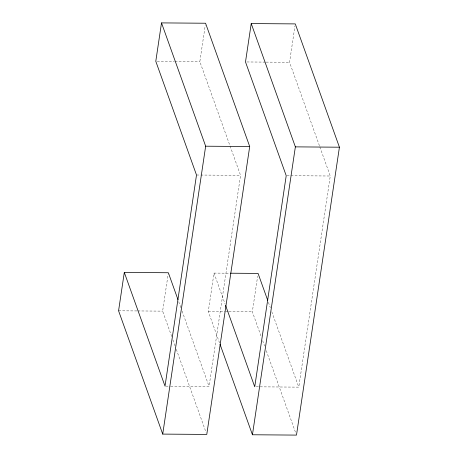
<?xml version="1.0" encoding="UTF-8"?>
<svg xmlns="http://www.w3.org/2000/svg" width="458" height="458" viewBox="0 0 458 458"><rect width="100%" height="100%" fill="white"/><g stroke="black" fill="none" stroke-linecap="round" stroke-linejoin="round"><path stroke-width="0.34" stroke-dasharray="2.29 1.72" d="M171.744 336.596L162.63 311.131L168.252 273.443M170.702 386.18L209.071 386.466L240.559 175.34L199.837 61.618L205.253 25.322M219.565 342.968L208.293 311.474L214.012 273.082L229.647 273.203M260.98 335.926L252.341 311.801L257.648 276.208M319.426 145.73L289.553 62.288L294.963 25.991M256.154 386.815L298.782 387.136L330.27 176.009L319.667 146.4M157.209 61.298L174.258 61.424M174.967 61.429L199.837 61.618M246.919 61.967L265.394 62.105M266.104 62.111L289.553 62.288M196.505 175.008L200.054 175.036M200.77 175.042L240.559 175.34M286.926 175.683L330.27 176.009M118.576 310.799L137.051 310.942M137.761 310.942L162.63 311.131M208.293 311.474L225.342 311.6M226.052 311.606L228.187 311.623M228.897 311.629L252.341 311.801M165.733 386.14L169.992 386.174M268.428 302.349L270.352 307.736M271.8 311.772L298.782 387.136M262.657 340.615L264.581 345.979M266.258 350.668L296.011 433.76M214.012 273.082L225.096 304.038M178.712 301.679L180.881 307.736M182.089 311.102L209.071 386.466M172.947 339.945L175.105 345.973M176.307 349.328L206.054 432.421"/><path stroke-width="0.69" d="M124.301 272.413L118.576 310.799L162.722 434.098L206.776 434.43L249.707 146.526L205.562 23.232L161.508 22.9L155.789 61.286L196.505 175.008L165.017 386.134L124.301 272.413L168.355 272.745L177.99 299.658M162.722 434.098L205.659 146.199L161.508 22.9M220.046 344.307L252.438 434.768L296.492 435.1L339.424 147.201L295.278 23.902L251.224 23.57L245.499 61.956L286.216 175.677L254.734 386.81L225.582 305.383M252.438 434.768L295.37 146.869L251.224 23.57M205.659 146.199L249.707 146.526M295.37 146.869L339.424 147.201M230.357 273.208L258.066 273.415L267.707 300.334"/></g></svg>
